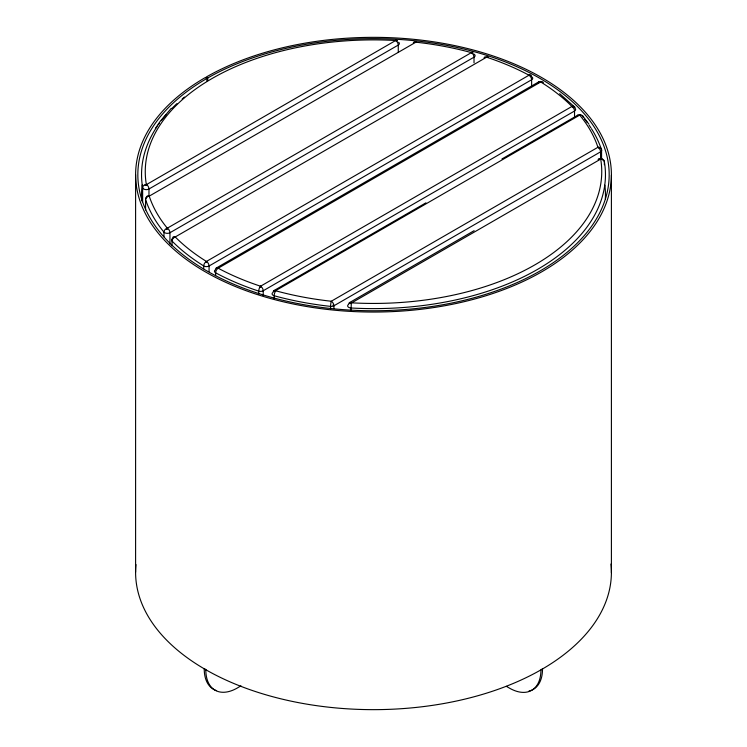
<?xml version="1.0" encoding="UTF-8"?>
<svg xmlns="http://www.w3.org/2000/svg" width="747" height="747" viewBox="0 0 747 747"><rect width="100%" height="100%" fill="white"/><g stroke="black" fill="none" stroke-linecap="round" stroke-linejoin="round"><path stroke-width="1.12" d="M167.319 229.236L167.319 228.18A228.237 131.771 0 0 1 149.232 196.134L415.883 42.187A228.237 131.771 0 0 1 471.385 52.626L472.814 52.86M216.565 690.63A44.605 25.753 -60 0 1 204.23 668.864L205.808 669.723A44.605 25.753 -60 0 0 238.928 687.025L240.945 685.858M205.808 669.77L204.23 668.864M206.433 262.496L206.433 261.441A228.237 131.771 0 0 1 175.246 236.958A3.716 2.148 60 0 0 172.622 238.47A3.716 2.148 0 0 0 172.025 241.057L172.025 245.772M540.725 81.386L540.725 81.983A228.237 131.771 0 0 1 571.913 106.466A3.716 2.633 -44.7 0 1 575.143 108.436A3.716 2.148 0 0 1 574.536 111.023L574.536 116.681M600.56 157.505L600.56 151.846A3.716 2.148 60 0 0 597.927 147.29A228.237 131.771 0 0 0 579.84 115.243L579.84 114.655M260.301 287.25L260.572 286.213L571.913 106.466L573.322 106.812M145.796 185.433L146.337 184.444A228.237 131.771 0 0 1 395.639 40.515L396.648 40.161M166.777 229.17L167.319 228.18L471.385 52.626A3.716 1.298 -74.7 0 1 472.767 52.467L471.385 52.626A3.716 2.148 60 0 1 474.018 57.183L474.018 62.841M205.892 262.43L206.433 261.441L529.007 75.214L530.426 75.438M155.413 128.409L160.054 121.537L171.268 108.287M541.276 81.451L540.725 81.983A3.716 2.148 60 0 0 538.101 83.496M274.457 291.339L580.382 114.711M601.204 158.355L600.663 158.887A228.237 131.771 0 0 1 351.361 302.815L350.044 303.357M145.338 185.256L395.639 40.515L396.956 40.431M166.31 228.993L167.319 228.18A3.716 2.148 60 0 1 169.952 232.728L169.952 244.064M350.352 303.627L601.671 158.532M216.303 268.033L538.867 81.796M273.916 290.611L425.949 202.839M501.965 158.943L577.982 115.057M349.503 302.628L474.149 230.664M145.058 185.032L146.337 184.444A3.716 2.148 60 0 1 148.97 189L148.97 196.013M577.3 116.028A3.716 2.148 60 0 1 579.84 115.243L580.849 114.898M216.742 268.444L218.161 268.21L540.725 81.983A3.716 2.222 -58.2 0 1 543.358 82.814M274.354 291.022L275.774 290.798A228.237 131.771 0 0 0 331.285 301.237L597.927 147.29L599.29 147.757M349.941 303.049L351.361 302.815L350.997 309.986M601.951 158.766L600.663 158.887A3.716 2.148 60 0 0 598.123 159.662M216.845 268.126L218.161 268.21A228.237 131.771 0 0 0 260.572 286.213A3.716 2.148 60 0 1 263.205 290.77L263.205 295.495M274.457 290.714L275.774 290.798A3.716 1.298 -74.7 0 0 274.177 295.765L274.177 298.604M350.044 302.731L351.361 302.815A3.716 2.148 60 0 0 348.821 303.599M397.068 40.749L395.639 40.515L395.891 39.89M530.314 75.755L529.007 75.214A228.237 131.771 0 0 0 486.586 57.202A3.716 2.148 60 0 0 484.093 57.864M471.385 52.626L472.702 53.177M396.956 41.057L395.639 40.515A3.716 2.148 60 0 1 398.272 45.063L398.272 52.075M573.182 107.064L571.913 106.466A3.716 2.148 60 0 1 574.536 111.023L263.205 290.77A3.716 2.148 0 0 1 258.733 291.115A231.953 133.918 0 0 1 215.631 272.823A3.716 2.148 0 0 1 215.528 269.732M599.15 147.943L597.927 147.29A3.716 2.979 -18.1 0 1 601.578 149.923L601.578 158.429M206.854 78.491L205.276 77.576A237.901 137.355 0 0 0 311.527 307.306A237.901 137.355 0 0 0 603.511 139.614A237.901 137.355 0 0 0 206.163 77.072L207.731 77.987A235.669 136.066 0 0 1 601.354 139.941A235.669 136.066 0 0 1 312.106 306.065A235.669 136.066 0 0 1 206.854 78.491L206.854 80.816M146.095 197.357L146.608 197.647A3.716 2.148 60 0 1 149.232 196.134A3.716 2.979 -18.1 0 0 145.581 199.561L145.581 209.954M333.003 305.262L333.909 305.794L333.909 308.623M506.373 686.344L509.398 688.09A44.605 25.753 60 0 0 540.94 669.872L542.518 668.967A44.605 25.753 60 0 1 528.96 691.059M559.662 93.692L574.704 107.064M582.753 115.962L588.879 124.123M333.33 304.823L333.909 305.794L600.56 151.846A3.716 2.148 0 0 0 601.578 149.923A231.953 133.918 0 0 0 591.503 128.792M260.759 287.259L260.572 286.213A3.716 1.503 -71.8 0 0 258.733 291.115L258.733 293.945M611.401 175.153L611.401 572.753M604.36 164.714L604.36 161.707A3.716 2.148 0 0 0 602.838 160.175M600.663 158.289L600.663 158.887A3.716 3.025 -9.6 0 1 604.36 161.707A231.953 133.918 0 0 1 350.997 307.988A3.716 2.148 0 0 1 347.859 306.578A3.716 2.148 0 0 1 348.728 304.328M531.631 85.429L531.631 79.761A3.716 2.148 0 0 0 532.163 77.118M330.594 309.211L330.594 306.382A3.716 0.56 -83.8 0 1 331.285 301.237A3.716 2.148 60 0 1 333.909 305.794A3.716 2.148 0 0 1 330.594 306.382A231.953 133.918 0 0 1 274.177 295.765A3.716 2.148 0 0 1 273.15 292.31M215.631 275.652L215.631 272.823A3.716 2.064 -61.7 0 1 218.161 268.21A3.716 2.148 60 0 0 215.622 268.995M209.067 271.665L209.067 265.997A3.716 2.148 60 0 0 206.433 261.441A3.716 2.222 -58.2 0 0 203.716 265.941L203.716 268.771M207.731 77.987L207.731 80.312M163.966 236.855L163.966 232.14A231.953 133.918 0 0 1 145.581 199.561A3.716 2.148 0 0 1 146.048 198.058M146.337 185.499L146.337 184.444A3.716 3.025 -9.6 0 0 142.64 187.693L142.64 201.709M135.599 174.611L135.599 572.211M610.971 564.013A237.901 137.355 0 0 1 373.976 709.65A237.901 137.355 0 0 1 135.973 564.564M398.655 42.29A3.716 2.148 0 0 1 398.272 45.063L148.97 189A3.716 2.148 0 0 1 145.086 189.505A3.716 2.148 0 0 1 142.64 187.693A231.953 133.918 0 0 1 157.085 126.514M141.79 200.887A231.953 133.918 0 0 1 142.173 184.911M604.865 185.153A231.953 133.918 0 0 1 605.341 198.851M158.243 124.805A231.953 133.918 0 0 1 159.447 123.115M161.324 120.584A231.953 133.918 0 0 1 163.294 118.082M163.966 117.26A231.953 133.918 0 0 1 166.058 114.786M172.043 108.324A231.953 133.918 0 0 1 176.927 103.609M182.147 99.006A231.953 133.918 0 0 1 184.481 97.082M416.546 42.392A3.716 0.56 -83.8 0 0 415.883 42.187A3.716 2.148 60 0 0 413.343 42.971M167.319 228.18A3.716 2.745 -39.4 0 0 163.966 232.14A3.716 2.148 0 0 0 169.952 232.728L474.018 57.183A3.716 2.148 0 0 0 473.831 54.045M584.593 119.09A231.953 133.918 0 0 1 587.263 122.583M589.15 125.225A231.953 133.918 0 0 1 590.933 127.896M579.84 115.243A3.716 2.745 -39.4 0 1 583.202 117.354M273.234 291.582A3.716 2.148 60 0 1 275.774 290.798M531.537 76.67A3.716 2.064 -61.7 0 0 529.007 75.214A3.716 2.148 60 0 1 531.631 79.761L209.067 265.997A3.716 2.148 0 0 1 203.716 265.941A231.953 133.918 0 0 1 172.025 241.057A3.716 2.633 -44.7 0 1 175.246 236.958L486.586 57.202A3.716 1.503 -71.8 0 1 488.23 57.202"/></g></svg>
